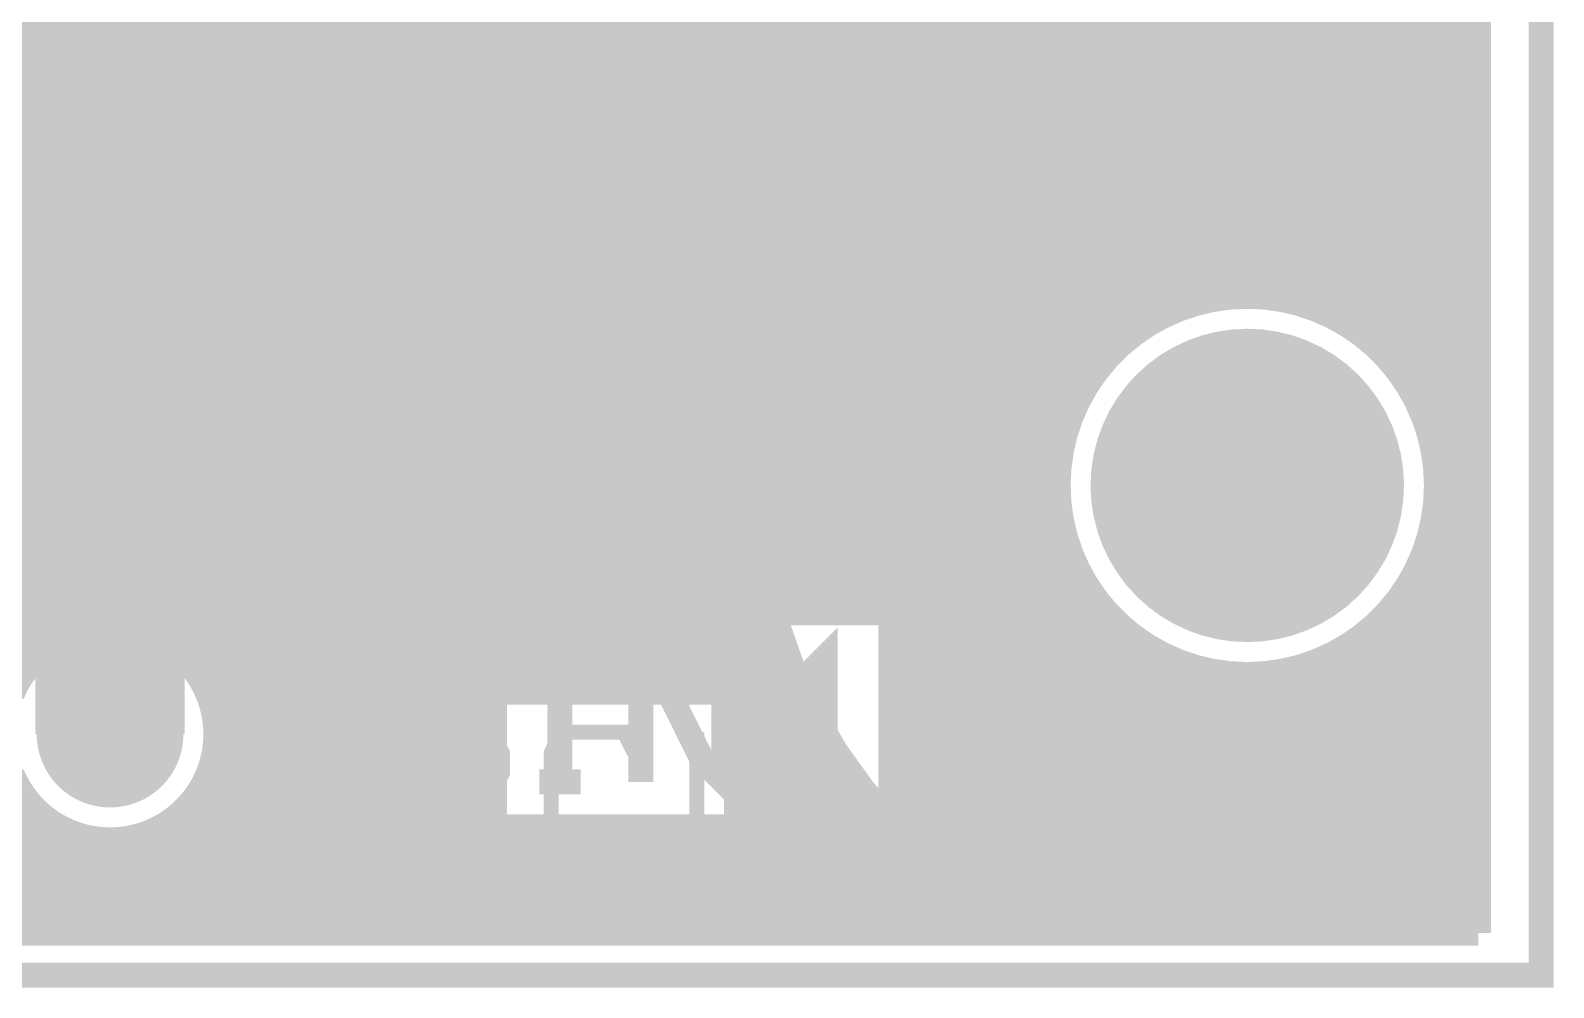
# Model space of a CAD drawing. Extents: x -3 to 92, y -53 to 125.
# Drawn here: x 71.58 to 87.13, y -5.13 to 4.65 of the extents above; entities that cross this region are included whole.
import ezdxf

# ---------------------------------------------------------------- set-up
doc = ezdxf.new("R2010")
doc.units = 0
doc.header["$MEASUREMENT"] = 0
doc.layers.get('0').update_dxf_attribs({"linetype": 'CONTINUOUS'})
for name, color, linetype in [('23-325-0_AST', 7, 'CONTINUOUS'), ('23-325-0_BOT', 7, 'CONTINUOUS'), ('23-325-0_DRD', 2, 'CONTINUOUS'), ('23-325-0_IN1', 4, 'CONTINUOUS'), ('23-325-0_IN2', 3, 'CONTINUOUS'), ('23-325-0_SMB', 5, 'CONTINUOUS'), ('23-325-0_SMT', 10, 'CONTINUOUS'), ('23-325-0_SPT', 14, 'CONTINUOUS'), ('23-325-0_SST', 9, 'CONTINUOUS'), ('23-325-0_TOP', 12, 'CONTINUOUS'), ('THRUHOLE_NPT', 13, 'CONTINUOUS'), ('THRUHOLE_TAP', 8, 'CONTINUOUS')]:
    doc.layers.add(name, color=color, linetype=linetype)

# ---------------------------------------------------------------- blocks, each defined once
blk = doc.blocks.new('ROUND_1')
at = {"const_width": 1.6002}
blk.add_lwpolyline([(-0.8001, 0, 1), (0.8001, 0, 1)], format="xyb", close=True, dxfattribs=at)
blk = doc.blocks.new('ROUND_22')
at = {"const_width": 0.7493}
blk.add_lwpolyline([(-0.37465, 0, 1), (0.37465, 0, 1)], format="xyb", close=True, dxfattribs=at)
blk = doc.blocks.new('RECTANGLE_20')
blk.add_solid([(1.905, 2.1209), (1.905, -2.1209), (-1.905, 2.1209), (-1.905, -2.1209)])
blk = doc.blocks.new('ROUND_87')
at = {"const_width": 0.40005}
blk.add_lwpolyline([(-0.200024, 0, 1), (0.200024, 0, 1)], format="xyb", close=True, dxfattribs=at)

msp = doc.modelspace()

# ---------------------------------------------------------------- linework, layer by layer
at = {"layer": '23-325-0_AST'}
for points, const_width in [([(87.00008, -5.00126), (87.00008, 124.99848), (-2.99974, 124.99848), (-2.99974, -5.00126), (87.00008, -5.00126)], 0.254), ([(75.565, 0.762), (75.565, 11.938), (70.485, 11.938), (70.485, 0.762), (75.565, 0.762)], 0.254), ([(62.48908, -4.23926), (62.39002, -4.23926), (62.39002, 0.25908), (74.38898, 0.25908), (74.38898, -4.23926), (62.48908, -4.23926)], 0.20066), ([(76.02728, -1.08458), (76.02728, -0.06858), (75.9079, -0.23876)], 0.1524), ([(75.01128, -0.74676), (75.01128, -0.91694), (75.0697, -1.08458), (75.30592, -1.08458), (75.36688, -0.91694), (75.36688, -0.06858)], 0.1524), ([(75.4253, -0.06858), (75.18908, -0.06858)], 0.1524), ([(62.98946, -3.73888), (62.8904, -3.73888), (62.8904, -0.23876), (73.8886, -0.23876), (73.8886, -3.73888), (62.98946, -3.73888)], 0.20066), ([(76.14412, -1.08458), (75.9079, -1.08458)], 0.1524), ([(71.79056, -3.73888), (71.79056, -4.23926)], 0.20066), ([(72.98944, -3.73888), (71.79056, -3.73888)], 0.20066), ([(71.9582, -3.73888), (71.9582, -4.23926)], 0.20066), ([(72.13854, -3.73888), (72.13854, -4.23926)], 0.20066), ([(72.31634, -3.73888), (72.31634, -4.23926)], 0.20066), ([(72.49668, -3.73888), (72.49668, -4.23926)], 0.20066), ([(72.67702, -3.73888), (72.67702, -4.23926)], 0.20066), ([(72.85736, -3.73888), (72.85736, -4.23926)], 0.20066), ([(72.98944, -3.73888), (72.98944, -4.23926)], 0.20066), ([(72.98944, -3.89128), (71.79056, -3.89128)], 0.20066), ([(72.98944, -4.07162), (71.79056, -4.07162)], 0.20066), ([(72.98944, -4.23926), (71.79056, -4.23926)], 0.20066)]:
    msp.add_lwpolyline(points, dxfattribs=dict(at, const_width=const_width))
at = {"layer": '23-325-0_BOT'}
for points, const_width in [([(86.233, 68.84162), (86.233, 4.47548)], 0.254), ([(86.0806, 68.6943), (86.0806, 4.5466)], 0.254), ([(85.6234, 68.5927), (85.6234, 4.72948)], 0.254), ([(85.852, 68.59778), (85.852, 4.64566)], 0.254), ([(81.7372, 30.1498), (81.7372, 4.46024)], 0.254), ([(81.9658, 30.1498), (81.9658, 4.56946)], 0.254), ([(82.1944, 30.1498), (82.1944, 4.66344)], 0.254), ([(82.423, 30.1498), (82.423, 4.74472)], 0.254), ([(71.6788, 16.38808), (71.6788, 2.73812)], 0.254), ([(73.279, 16.39824), (73.279, 4.33832)], 0.254), ([(71.9074, 16.2814), (71.9074, 2.96672)], 0.254), ([(72.136, 16.21536), (72.136, 3.19532)], 0.254), ([(72.8218, 16.2179), (72.8218, 3.88112)], 0.254), ([(73.0504, 16.28902), (73.0504, 4.10972)], 0.254), ([(72.3646, 16.18234), (72.3646, 3.42392)], 0.254), ([(72.5932, 16.18488), (72.5932, 3.65252)], 0.254), ([(70.39102, -2.54), (70.39102, -0.09398), (79.96936, 9.48436), (79.96936, 15.28064)], 1.524), ([(81.5086, 14.83868), (81.5086, 4.33578)], 0.254), ([(73.5076, 14.6304), (73.5076, 4.56692)], 0.254), ([(81.28, 14.36116), (81.28, 4.19608)], 0.254), ([(78.87716, 9.93648), (69.62394, 0.68326)], 0.254), ([(81.0514, 9.32942), (81.0514, 4.0386)], 0.254), ([(80.8228, 8.8011), (80.8228, 3.86334)], 0.254), ([(80.7339, 8.70458), (71.48322, -0.5461)], 0.254), ([(80.5942, 8.56488), (80.5942, 3.66268)], 0.254), ([(80.3656, 8.33628), (80.3656, 3.43662)], 0.254), ([(80.137, 8.10768), (80.137, 3.17754)], 0.254), ([(79.9084, 7.87908), (79.9084, 2.87528)], 0.254), ([(79.6798, 7.65048), (79.6798, 2.51968)], 0.254), ([(79.4512, 7.42188), (79.4512, 2.08026)], 0.254), ([(79.2226, 7.19328), (79.2226, 1.48082)], 0.254), ([(78.994, 6.96468), (78.994, -4.572)], 0.254), ([(78.7654, 6.73608), (78.7654, -2.11328)], 0.254), ([(78.5368, 6.50748), (78.5368, -2.11328)], 0.254), ([(78.3082, 6.27888), (78.3082, -2.11328)], 0.254), ([(78.0796, 6.05028), (78.0796, -2.11328)], 0.254), ([(77.851, 5.82168), (77.851, -2.11328)], 0.254), ([(77.6224, 5.59308), (77.6224, -2.11328)], 0.254), ([(77.3938, 5.36448), (77.3938, -2.11328)], 0.254), ([(77.1652, 5.13588), (77.1652, -2.11328)], 0.254), ([(76.9366, 4.90728), (76.9366, -2.11328)], 0.254), ([(73.51268, 4.572), (69.19722, 4.572)], 0.254), ([(81.97088, 4.572), (76.60132, 4.572)], 0.254), ([(76.708, 4.67868), (76.708, -2.11328)], 0.254), ([(86.233, 4.572), (86.02726, 4.572)], 0.254), ([(76.4794, 4.45008), (76.4794, -2.11328)], 0.254), ([(73.28408, 4.3434), (69.2023, 4.3434)], 0.254), ([(81.51876, 4.3434), (76.37272, 4.3434)], 0.254), ([(73.05548, 4.1148), (69.11594, 4.1148)], 0.254), ([(81.15554, 4.1148), (76.14412, 4.1148)], 0.254), ([(76.2508, 4.22148), (76.2508, -2.11328)], 0.254), ([(76.0222, 3.99288), (76.0222, -2.11328)], 0.254), ([(72.82688, 3.8862), (68.86956, 3.8862)], 0.254), ([(75.7936, 3.76428), (75.7936, -2.11328)], 0.254), ([(80.85074, 3.8862), (75.91552, 3.8862)], 0.254), ([(72.59828, 3.6576), (42.037, 3.6576)], 0.254), ([(80.58912, 3.6576), (75.68692, 3.6576)], 0.254), ([(75.565, 3.53568), (75.565, -2.11328)], 0.254), ([(72.36968, 3.429), (42.037, 3.429)], 0.254), ([(75.3364, 3.30708), (75.3364, -2.11328)], 0.254), ([(80.35798, 3.429), (75.45832, 3.429)], 0.254), ([(72.14108, 3.2004), (42.037, 3.2004)], 0.254), ([(80.15478, 3.2004), (75.22972, 3.2004)], 0.254), ([(75.1078, 3.07848), (75.1078, -2.11328)], 0.254), ([(71.91248, 2.9718), (42.037, 2.9718)], 0.254), ([(74.8792, 2.84988), (74.8792, -2.11328)], 0.254), ([(79.97698, 2.9718), (75.00112, 2.9718)], 0.254), ([(71.68388, 2.7432), (42.037, 2.7432)], 0.254), ([(79.81696, 2.7432), (74.77252, 2.7432)], 0.254), ([(74.6506, 2.62128), (74.6506, -2.11328)], 0.254), ([(71.45528, 2.5146), (42.037, 2.5146)], 0.254), ([(74.422, 2.39268), (74.422, -2.11328)], 0.254), ([(79.67472, 2.5146), (74.54392, 2.5146)], 0.254), ([(79.55026, 2.286), (74.31532, 2.286)], 0.254), ([(79.44104, 2.0574), (74.08672, 2.0574)], 0.254), ([(74.1934, 2.16408), (74.1934, -4.572)], 0.254), ([(73.9648, 1.93548), (73.9648, -4.572)], 0.254), ([(79.34452, 1.8288), (73.85812, 1.8288)], 0.254), ([(79.2607, 1.6002), (73.62952, 1.6002)], 0.254), ([(73.7362, 1.70688), (73.7362, -4.572)], 0.254), ([(73.5076, 1.47828), (73.5076, -4.572)], 0.254), ([(79.18958, 1.3716), (73.40092, 1.3716)], 0.254), ([(79.13116, 1.143), (73.17232, 1.143)], 0.254), ([(73.279, 1.24968), (73.279, -1.92786)], 0.254), ([(73.0504, 1.02108), (73.0504, -1.68656)], 0.254), ([(79.0829, 0.9144), (72.94372, 0.9144)], 0.254), ([(79.0448, 0.6858), (72.71512, 0.6858)], 0.254), ([(72.8218, 0.79248), (72.8218, -1.5494)], 0.254), ([(72.5932, 0.56388), (72.5932, -1.47828)], 0.254), ([(79.0194, 0.4572), (72.48652, 0.4572)], 0.254), ([(79.00416, 0.2286), (72.25792, 0.2286)], 0.254), ([(72.3646, 0.33528), (72.3646, -1.4605)], 0.254), ([(72.136, 0.10668), (72.136, -1.49098)], 0.254), ([(71.9074, -0.12192), (71.9074, -1.5748)], 0.254), ([(78.99654, 0), (72.02932, 0)], 0.254), ([(79.00416, -0.2286), (71.80072, -0.2286)], 0.254), ([(71.6788, -0.35052), (71.6788, -1.7272)], 0.254), ([(71.48322, -0.5461), (71.48322, -1.9558)], 0.254), ([(79.0194, -0.4572), (71.57212, -0.4572)], 0.254), ([(79.0448, -0.6858), (71.48322, -0.6858)], 0.254), ([(79.0829, -0.9144), (71.48322, -0.9144)], 0.254), ([(79.13116, -1.143), (71.48322, -1.143)], 0.254), ([(79.18958, -1.3716), (71.48322, -1.3716)], 0.254), ([(79.2226, -1.48082), (79.2226, -4.572)], 0.254), ([(71.85914, -1.6002), (71.48322, -1.6002)], 0.254), ([(79.2607, -1.6002), (72.92086, -1.6002)], 0.254), ([(71.5772, -1.8288), (71.48322, -1.8288)], 0.254), ([(79.34452, -1.8288), (73.2028, -1.8288)], 0.254), ([(79.44104, -2.0574), (73.3552, -2.0574)], 0.254), ([(78.78572, -2.11328), (74.3077, -2.11328), (74.3077, -4.19608)], 0.254), ([(78.78572, -2.11328), (78.78572, -4.19608)], 0.254), ([(79.4512, -2.08026), (79.4512, -4.572)], 0.254), ([(74.3077, -2.286), (73.43902, -2.286)], 0.254), ([(79.55026, -2.286), (78.78572, -2.286)], 0.254), ([(74.3077, -2.5146), (73.4695, -2.5146)], 0.254), ([(75.54722, -2.7305), (75.6539, -2.51968), (76.2889, -2.51968), (76.39558, -2.7305), (76.39558, -2.94132), (76.2889, -3.15468), (75.6539, -3.15468), (75.54722, -3.3655), (75.54722, -3.57632), (75.6539, -3.78968), (76.2889, -3.78968), (76.39558, -3.57632)], 0.1524), ([(77.64018, -3.78968), (78.37932, -3.78968), (78.37932, -2.51968)], 0.1524), ([(79.67472, -2.5146), (78.78572, -2.5146)], 0.254), ([(79.6798, -2.51968), (79.6798, -4.572)], 0.254), ([(74.3077, -2.7432), (73.44918, -2.7432)], 0.254), ([(79.81696, -2.7432), (78.78572, -2.7432)], 0.254), ([(79.9084, -2.87528), (79.9084, -4.572)], 0.254), ([(74.3077, -2.9718), (73.37806, -2.9718)], 0.254), ([(79.97698, -2.9718), (78.78572, -2.9718)], 0.254), ([(71.53656, -3.2004), (71.2597, -3.2004)], 0.254), ([(74.3077, -3.2004), (73.24344, -3.2004)], 0.254), ([(73.279, -3.15214), (73.279, -4.572)], 0.254), ([(80.15478, -3.2004), (78.78572, -3.2004)], 0.254), ([(80.137, -3.17754), (80.137, -4.572)], 0.254), ([(71.6788, -3.3528), (71.6788, -4.572)], 0.254), ([(71.77786, -3.429), (71.02348, -3.429)], 0.254), ([(71.9074, -3.5052), (71.9074, -4.572)], 0.254), ([(72.8218, -3.52806), (72.8218, -4.572)], 0.254), ([(74.3077, -3.429), (73.00214, -3.429)], 0.254), ([(73.0504, -3.39344), (73.0504, -4.572)], 0.254), ([(80.35798, -3.429), (78.78572, -3.429)], 0.254), ([(80.3656, -3.43662), (80.3656, -4.572)], 0.254), ([(74.3077, -3.6576), (42.037, -3.6576)], 0.254), ([(72.136, -3.58902), (72.136, -4.572)], 0.254), ([(72.3646, -3.6195), (72.3646, -4.572)], 0.254), ([(72.5932, -3.59918), (72.5932, -4.572)], 0.254), ([(74.92492, -3.78968), (74.7141, -3.78968), (74.7141, -3.57632), (74.92492, -3.57632), (74.92492, -3.78968)], 0.1524), ([(77.01788, -3.78968), (76.80452, -3.78968), (76.80452, -3.57632), (77.01788, -3.57632), (77.01788, -3.78968)], 0.1524), ([(80.58912, -3.6576), (78.78572, -3.6576)], 0.254), ([(80.5942, -3.66268), (80.5942, -4.572)], 0.254), ([(74.3077, -3.8862), (42.037, -3.8862)], 0.254), ([(80.85074, -3.8862), (78.78572, -3.8862)], 0.254), ([(80.8228, -3.86334), (80.8228, -4.572)], 0.254), ([(74.3077, -4.1148), (42.037, -4.1148)], 0.254), ([(81.15554, -4.1148), (78.78572, -4.1148)], 0.254), ([(81.0514, -4.0386), (81.0514, -4.572)], 0.254), ([(78.78572, -4.19608), (74.3077, -4.19608)], 0.254), ([(74.422, -4.19608), (74.422, -4.572)], 0.254), ([(74.6506, -4.19608), (74.6506, -4.572)], 0.254), ([(74.8792, -4.19608), (74.8792, -4.572)], 0.254), ([(75.1078, -4.19608), (75.1078, -4.572)], 0.254), ([(75.3364, -4.19608), (75.3364, -4.572)], 0.254), ([(75.565, -4.19608), (75.565, -4.572)], 0.254), ([(75.7936, -4.19608), (75.7936, -4.572)], 0.254), ([(76.0222, -4.19608), (76.0222, -4.572)], 0.254), ([(76.2508, -4.19608), (76.2508, -4.572)], 0.254), ([(76.4794, -4.19608), (76.4794, -4.572)], 0.254), ([(76.708, -4.19608), (76.708, -4.572)], 0.254), ([(76.9366, -4.19608), (76.9366, -4.572)], 0.254), ([(77.1652, -4.19608), (77.1652, -4.572)], 0.254), ([(77.3938, -4.19608), (77.3938, -4.572)], 0.254), ([(77.6224, -4.19608), (77.6224, -4.572)], 0.254), ([(77.851, -4.19608), (77.851, -4.572)], 0.254), ([(78.0796, -4.19608), (78.0796, -4.572)], 0.254), ([(78.3082, -4.19608), (78.3082, -4.572)], 0.254), ([(78.5368, -4.19608), (78.5368, -4.572)], 0.254), ([(78.7654, -4.19608), (78.7654, -4.572)], 0.254), ([(81.28, -4.19608), (81.28, -4.572)], 0.254), ([(81.51876, -4.3434), (42.037, -4.3434)], 0.254), ([(81.5086, -4.33578), (81.5086, -4.572)], 0.254), ([(81.7372, -4.46024), (81.7372, -4.572)], 0.254), ([(81.97088, -4.572), (42.037, -4.572)], 0.254)]:
    msp.add_lwpolyline(points, dxfattribs=dict(at, const_width=const_width))
at = {"layer": '23-325-0_BOT', "const_width": 0.254}
for points in [[(84.00034, 5.00126, 0.4142136), (78.99908, 0)], [(86.233, 4.47548, 0.1162036), (84.00034, 5.00147)], [(78.99654, 0, 0.2965179), (81.97088, -4.572)], [(72.39, -1.4605, 0.2549342), (71.48252, -1.95535)], [(73.4695, -2.54, 0.4142136), (72.39, -1.4605)], [(72.39, -3.6195, 0.4142136), (73.4695, -2.54)], [(71.39686, -2.96418, 0.3003582), (72.39, -3.6195)]]:
    msp.add_lwpolyline(points, format="xyb", dxfattribs=at)
at = {"layer": '23-325-0_DRD', "const_width": 0.254}
for points in [[(87.00008, -5.00126), (87.00008, 124.99848), (-2.99974, 124.99848), (-2.99974, -5.00126), (87.00008, -5.00126)], [(84.00034, 0.381), (83.36534, -0.254)], [(84.63534, -0.254), (84.00034, 0.381)], [(83.36534, -0.254), (84.63534, -0.254)], [(72.39, -1.905), (71.755, -2.54)], [(73.025, -2.54), (72.39, -1.905)], [(71.755, -2.54), (72.39, -3.175)], [(72.39, -3.175), (73.025, -2.54)]]:
    msp.add_lwpolyline(points, dxfattribs=at)
at = {"layer": '23-325-0_IN1', "const_width": 0.254}
for points in [[(86.36, 124.46), (86.36, -4.572)], [(84.9122, 89.43848), (84.9122, 1.7018)], [(84.6836, 78.57998), (84.6836, 1.80594)], [(84.455, 78.23708), (84.455, 1.87452)], [(85.1408, 68.97878), (85.1408, 1.55702)], [(86.2838, 68.9229), (86.2838, -4.572)], [(85.3694, 68.6943), (85.3694, 1.3589)], [(86.0552, 68.67906), (86.0552, -4.572)], [(85.598, 68.59778), (85.598, 1.08204)], [(85.8266, 68.5927), (85.8266, 0.6223)], [(81.9404, 41.74998), (81.9404, -4.572)], [(83.0834, 41.57472), (83.0834, 1.69926)], [(82.169, 41.40708), (82.169, 0.61214)], [(82.3976, 41.29786), (82.3976, 1.07696)], [(82.6262, 41.28516), (82.6262, 1.35636)], [(82.8548, 41.35882), (82.8548, 1.55448)], [(81.7118, 32.56026), (81.7118, -4.572)], [(83.312, 32.64662), (83.312, 1.8034)], [(84.2264, 32.5374), (84.2264, 1.9177)], [(83.5406, 32.45612), (83.5406, 1.87452)], [(83.7692, 32.39262), (83.7692, 1.91516)], [(83.9978, 32.41548), (83.9978, 1.9304)], [(71.6534, 16.40332), (71.6534, -1.75006)], [(73.2536, 16.38554), (73.2536, -1.8923)], [(76.6826, 16.38554), (76.6826, -1.30048)], [(78.2828, 16.40078), (78.2828, -1.30048)], [(71.882, 16.29156), (71.882, -1.5875)], [(72.1106, 16.22044), (72.1106, -1.49606)], [(72.7964, 16.21282), (72.7964, -1.53924)], [(73.025, 16.27886), (73.025, -1.66624)], [(76.9112, 16.27886), (76.9112, -1.30048)], [(77.1398, 16.21282), (77.1398, -1.30048)], [(77.8256, 16.22044), (77.8256, -1.30048)], [(78.0542, 16.28902), (78.0542, -1.30048)], [(72.3392, 16.18488), (72.3392, -1.4605)], [(72.5678, 16.18234), (72.5678, -1.47574)], [(77.3684, 16.18234), (77.3684, -1.30048)], [(77.597, 16.18488), (77.597, -1.30048)], [(73.4822, 14.68882), (73.4822, -4.572)], [(76.454, 14.6812), (76.454, -1.30048)], [(81.4832, 14.7574), (81.4832, -4.572)], [(78.5114, 14.62278), (78.5114, -1.30048)], [(73.7108, 14.29258), (73.7108, -4.572)], [(76.2254, 14.2875), (76.2254, -4.572)], [(78.74, 14.25702), (78.74, -1.30048)], [(81.2546, 14.3256), (81.2546, -4.572)], [(73.9394, 14.05382), (73.9394, -4.572)], [(75.9968, 14.05128), (75.9968, -4.572)], [(78.9686, 14.03096), (78.9686, -1.30048)], [(81.026, 14.07668), (81.026, -4.572)], [(74.168, 13.8938), (74.168, -4.572)], [(75.7682, 13.8938), (75.7682, -4.572)], [(79.1972, 13.87856), (79.1972, -1.30048)], [(80.7974, 13.90904), (80.7974, -4.572)], [(74.3966, 13.78458), (74.3966, -4.572)], [(74.6252, 13.716), (74.6252, -4.572)], [(75.311, 13.716), (75.311, -4.572)], [(75.5396, 13.78458), (75.5396, -4.572)], [(79.4258, 13.77442), (79.4258, -1.30048)], [(80.3402, 13.72362), (80.3402, -1.30048)], [(80.5688, 13.79474), (80.5688, -4.572)], [(74.8538, 13.68298), (74.8538, -4.572)], [(75.0824, 13.68298), (75.0824, -4.572)], [(79.6544, 13.71092), (79.6544, -1.30048)], [(79.883, 13.68044), (79.883, -1.30048)], [(80.1116, 13.68552), (80.1116, -1.30048)], [(86.36, 4.572), (36.89096, 4.572)], [(86.36, 4.3434), (36.89096, 4.3434)], [(86.36, 4.1148), (36.89096, 4.1148)], [(86.36, 3.8862), (36.89096, 3.8862)], [(86.36, 3.6576), (36.89096, 3.6576)], [(86.36, 3.429), (36.89096, 3.429)], [(86.36, 3.2004), (36.89096, 3.2004)], [(86.36, 2.9718), (36.38042, 2.9718)], [(86.36, 2.7432), (36.6141, 2.7432)], [(86.36, 2.5146), (36.75888, 2.5146)], [(86.36, 2.286), (36.85032, 2.286)], [(86.36, 2.0574), (36.89604, 2.0574)], [(83.38058, 1.8288), (36.90366, 1.8288)], [(86.36, 1.8288), (84.61756, 1.8288)], [(82.9183, 1.6002), (36.87064, 1.6002)], [(86.36, 1.6002), (85.07984, 1.6002)], [(82.64144, 1.3716), (36.79444, 1.3716)], [(86.36, 1.3716), (85.3567, 1.3716)], [(82.44332, 1.143), (36.66998, 1.143)], [(86.36, 1.143), (85.55482, 1.143)], [(82.29854, 0.9144), (36.47186, 0.9144)], [(86.36, 0.9144), (85.6996, 0.9144)], [(82.1944, 0.6858), (36.1315, 0.6858)], [(86.36, 0.6858), (85.80374, 0.6858)], [(82.12328, 0.4572), (36.3474, 0.4572)], [(86.36, 0.4572), (85.87486, 0.4572)], [(82.08264, 0.2286), (36.59124, 0.2286)], [(86.36, 0.2286), (85.9155, 0.2286)], [(82.06994, 0), (36.74618, 0)], [(86.36, 0), (85.93074, 0)], [(82.08264, -0.2286), (36.8427, -0.2286)], [(86.36, -0.2286), (85.9155, -0.2286)], [(82.12328, -0.4572), (36.8935, -0.4572)], [(86.36, -0.4572), (85.87486, -0.4572)], [(82.1944, -0.6858), (36.90366, -0.6858)], [(82.169, -0.61214), (82.169, -4.572)], [(86.36, -0.6858), (85.80374, -0.6858)], [(85.8266, -0.6223), (85.8266, -4.572)], [(82.29854, -0.9144), (36.87572, -0.9144)], [(86.36, -0.9144), (85.6996, -0.9144)], [(82.44332, -1.143), (36.80714, -1.143)], [(82.3976, -1.07696), (82.3976, -4.572)], [(86.36, -1.143), (85.55482, -1.143)], [(85.598, -1.08204), (85.598, -4.572)], [(80.36052, -1.30048), (76.3143, -1.30048), (76.3143, -3.48488)], [(80.36052, -1.30048), (80.36052, -3.48488)], [(82.6262, -1.35636), (82.6262, -4.572)], [(85.3694, -1.3589), (85.3694, -4.572)], [(76.3143, -1.3716), (36.68522, -1.3716)], [(82.64144, -1.3716), (80.36052, -1.3716)], [(86.36, -1.3716), (85.3567, -1.3716)], [(71.85914, -1.6002), (70.92188, -1.6002)], [(76.3143, -1.6002), (72.92086, -1.6002)], [(78.65618, -1.75768), (78.65618, -3.02768), (78.44282, -2.81432), (78.02118, -1.9685), (77.80782, -1.75768), (77.80782, -3.02768)], [(79.6925, -3.02768), (79.6925, -1.75768), (79.48168, -1.9685)], [(82.9183, -1.6002), (80.36052, -1.6002)], [(82.8548, -1.55448), (82.8548, -4.572)], [(86.36, -1.6002), (85.07984, -1.6002)], [(85.1408, -1.55702), (85.1408, -4.572)], [(71.5772, -1.8288), (71.20128, -1.8288)], [(76.3143, -1.8288), (73.2028, -1.8288)], [(77.19568, -1.75768), (76.7715, -1.75768)], [(76.98232, -3.02768), (76.98232, -1.75768)], [(83.38058, -1.8288), (80.36052, -1.8288)], [(83.0834, -1.69926), (83.0834, -4.572)], [(83.312, -1.8034), (83.312, -4.572)], [(86.36, -1.8288), (84.61756, -1.8288)], [(84.6836, -1.80594), (84.6836, -4.572)], [(84.9122, -1.7018), (84.9122, -4.572)], [(83.5406, -1.87452), (83.5406, -4.572)], [(83.7692, -1.91516), (83.7692, -4.572)], [(83.9978, -1.9304), (83.9978, -4.572)], [(84.2264, -1.9177), (84.2264, -4.572)], [(84.455, -1.87452), (84.455, -4.572)], [(76.3143, -2.0574), (73.3552, -2.0574)], [(86.36, -2.0574), (80.36052, -2.0574)], [(76.3143, -2.286), (73.43902, -2.286)], [(86.36, -2.286), (80.36052, -2.286)], [(76.3143, -2.5146), (73.4695, -2.5146)], [(86.36, -2.5146), (80.36052, -2.5146)], [(76.3143, -2.7432), (73.44918, -2.7432)], [(86.36, -2.7432), (80.36052, -2.7432)], [(76.3143, -2.9718), (73.37806, -2.9718)], [(77.19568, -3.02768), (76.7715, -3.02768)], [(79.90332, -3.02768), (79.48168, -3.02768)], [(86.36, -2.9718), (80.36052, -2.9718)], [(71.53656, -3.2004), (71.24446, -3.2004)], [(76.3143, -3.2004), (73.24344, -3.2004)], [(73.2536, -3.1877), (73.2536, -4.572)], [(86.36, -3.2004), (80.36052, -3.2004)], [(71.6534, -3.32994), (71.6534, -4.572)], [(71.77786, -3.429), (71.00316, -3.429)], [(71.882, -3.4925), (71.882, -4.572)], [(72.7964, -3.54076), (72.7964, -4.572)], [(76.3143, -3.429), (73.00214, -3.429)], [(73.025, -3.41376), (73.025, -4.572)], [(80.36052, -3.48488), (76.3143, -3.48488)], [(76.454, -3.48488), (76.454, -4.572)], [(76.6826, -3.48488), (76.6826, -4.572)], [(76.9112, -3.48488), (76.9112, -4.572)], [(77.1398, -3.48488), (77.1398, -4.572)], [(77.3684, -3.48488), (77.3684, -4.572)], [(77.597, -3.48488), (77.597, -4.572)], [(77.8256, -3.48488), (77.8256, -4.572)], [(78.0542, -3.48488), (78.0542, -4.572)], [(78.2828, -3.48488), (78.2828, -4.572)], [(78.5114, -3.48488), (78.5114, -4.572)], [(78.74, -3.48488), (78.74, -4.572)], [(78.9686, -3.48488), (78.9686, -4.572)], [(79.1972, -3.48488), (79.1972, -4.572)], [(79.4258, -3.48488), (79.4258, -4.572)], [(79.6544, -3.48488), (79.6544, -4.572)], [(79.883, -3.48488), (79.883, -4.572)], [(80.1116, -3.48488), (80.1116, -4.572)], [(80.3402, -3.48488), (80.3402, -4.572)], [(86.36, -3.429), (80.36052, -3.429)], [(86.36, -3.6576), (-2.413, -3.6576)], [(72.1106, -3.5814), (72.1106, -4.572)], [(72.3392, -3.61696), (72.3392, -4.572)], [(72.5678, -3.60426), (72.5678, -4.572)], [(86.36, -3.8862), (-2.413, -3.8862)], [(86.36, -4.1148), (-2.413, -4.1148)], [(86.36, -4.3434), (-2.413, -4.3434)], [(86.36, -4.572), (-2.413, -4.572)]]:
    msp.add_lwpolyline(points, dxfattribs=at)
for points in [[(84.00034, 1.9304, 0.4142136), (82.06994, 0)], [(85.93074, 0, 0.4142136), (84.00034, 1.9304)], [(82.06994, 0, 0.4142136), (84.00034, -1.9304)], [(84.00034, -1.9304, 0.4142136), (85.93074, 0)], [(72.39, -1.4605, 0.3052457), (71.38924, -2.1336)], [(73.4695, -2.54, 0.4142136), (72.39, -1.4605)], [(72.39, -3.6195, 0.4142136), (73.4695, -2.54)], [(71.38924, -2.9464, 0.3052455), (72.39, -3.6195)]]:
    msp.add_lwpolyline(points, format="xyb", dxfattribs=at)
at = {"layer": '23-325-0_SST'}
for points, const_width in [([(75.565, 0.762), (70.485, 0.762), (70.485, 11.938), (75.565, 11.938), (75.565, 0.762)], 0.254), ([(62.48908, -4.23926), (74.38898, -4.23926), (74.38898, 0.25908), (62.39002, 0.25908), (62.39002, -4.23926), (62.48908, -4.23926)], 0.20066), ([(75.90028, -0.83058), (75.90028, 0.18288), (75.7809, 0.01524)], 0.1524), ([(74.88428, -0.49276), (74.88428, -0.66294), (74.9427, -0.83058), (75.17892, -0.83058), (75.23988, -0.66294), (75.23988, 0.18288)], 0.1524), ([(75.2983, 0.18288), (75.06208, 0.18288)], 0.1524), ([(62.98946, -3.73888), (73.8886, -3.73888), (73.8886, -0.23876), (62.8904, -0.23876), (62.8904, -3.73888), (62.98946, -3.73888)], 0.20066), ([(76.01712, -0.83058), (75.7809, -0.83058)], 0.1524), ([(75.07732, -3.28168), (75.07732, -2.01168), (74.8665, -2.2225)], 0.254), ([(75.29068, -3.28168), (74.8665, -3.28168)], 0.254), ([(71.79056, -3.73888), (71.79056, -4.23926)], 0.20066), ([(72.98944, -3.73888), (71.79056, -3.73888)], 0.20066), ([(71.9582, -3.73888), (71.9582, -4.23926)], 0.20066), ([(72.13854, -3.73888), (72.13854, -4.23926)], 0.20066), ([(72.31634, -3.73888), (72.31634, -4.23926)], 0.20066), ([(72.49668, -3.73888), (72.49668, -4.23926)], 0.20066), ([(72.67702, -3.73888), (72.67702, -4.23926)], 0.20066), ([(72.85736, -3.73888), (72.85736, -4.23926)], 0.20066), ([(72.98944, -3.73888), (72.98944, -4.23926)], 0.20066), ([(72.98944, -3.89128), (71.79056, -3.89128)], 0.20066), ([(72.98944, -4.07162), (71.79056, -4.07162)], 0.20066), ([(72.98944, -4.23926), (71.79056, -4.23926)], 0.20066)]:
    msp.add_lwpolyline(points, dxfattribs=dict(at, const_width=const_width))
at = {"layer": '23-325-0_TOP'}
for points, const_width in [([(85.979, 68.63842), (85.979, 4.59232)], 0.254), ([(85.598, 68.59778), (85.598, 4.73964)], 0.254), ([(85.8266, 68.5927), (85.8266, 4.65582)], 0.254), ([(81.7118, 24.84628), (81.7118, 4.44754)], 0.254), ([(81.9404, 24.84628), (81.9404, 4.55676)], 0.254), ([(82.169, 24.84628), (82.169, 4.65328)], 0.254), ([(82.3976, 24.84628), (82.3976, 4.7371)], 0.254), ([(76.6826, 16.38554), (76.6826, -2.11328)], 0.254), ([(78.2828, 16.40078), (78.2828, -2.11328)], 0.254), ([(76.9112, 16.27886), (76.9112, -2.11328)], 0.254), ([(77.1398, 16.21282), (77.1398, -2.11328)], 0.254), ([(77.8256, 16.22044), (77.8256, -2.11328)], 0.254), ([(78.0542, 16.28902), (78.0542, -2.11328)], 0.254), ([(77.3684, 16.18234), (77.3684, -2.11328)], 0.254), ([(77.597, 16.18488), (77.597, -2.11328)], 0.254), ([(76.454, 14.6812), (76.454, -2.11328)], 0.254), ([(81.4832, 14.7574), (81.4832, 4.32308)], 0.254), ([(78.5114, 14.62278), (78.5114, -2.11328)], 0.254), ([(76.2254, 14.2875), (76.2254, -2.11328)], 0.254), ([(78.74, 14.25702), (78.74, -2.11328)], 0.254), ([(81.2546, 14.3256), (81.2546, 4.18084)], 0.254), ([(75.9968, 14.05128), (75.9968, -2.11328)], 0.254), ([(78.9686, 14.03096), (78.9686, -4.572)], 0.254), ([(81.026, 14.07668), (81.026, 4.02082)], 0.254), ([(75.7682, 13.8938), (75.7682, -2.11328)], 0.254), ([(79.1972, 13.87856), (79.1972, 1.397)], 0.254), ([(80.7974, 13.90904), (80.7974, 3.84048)], 0.254), ([(75.311, 13.716), (75.311, -2.11328)], 0.254), ([(75.5396, 13.78458), (75.5396, -2.11328)], 0.254), ([(79.4258, 13.77442), (79.4258, 2.02438)], 0.254), ([(80.3402, 13.72362), (80.3402, 3.40868)], 0.254), ([(80.5688, 13.79474), (80.5688, 3.63982)], 0.254), ([(79.6544, 13.71092), (79.6544, 2.4765)], 0.254), ([(79.883, 13.68044), (79.883, 2.83972)], 0.254), ([(80.1116, 13.68552), (80.1116, 3.14452)], 0.254), ([(75.2602, 5.6134), (75.2602, 0.7112)], 0.254), ([(81.97088, 4.572), (75.2602, 4.572)], 0.254), ([(81.51876, 4.3434), (75.2602, 4.3434)], 0.254), ([(81.15554, 4.1148), (75.2602, 4.1148)], 0.254), ([(73.025, 3.1623), (72.39, 2.5273), (72.39, -2.54)], 1.524), ([(80.85074, 3.8862), (75.2602, 3.8862)], 0.254), ([(80.58912, 3.6576), (75.2602, 3.6576)], 0.254), ([(80.35798, 3.429), (75.2602, 3.429)], 0.254), ([(80.15478, 3.2004), (75.2602, 3.2004)], 0.254), ([(79.97698, 2.9718), (75.2602, 2.9718)], 0.254), ([(79.81696, 2.7432), (75.2602, 2.7432)], 0.254), ([(79.67472, 2.5146), (75.2602, 2.5146)], 0.254), ([(79.55026, 2.286), (75.2602, 2.286)], 0.254), ([(79.44104, 2.0574), (75.2602, 2.0574)], 0.254), ([(79.34452, 1.8288), (75.2602, 1.8288)], 0.254), ([(79.2607, 1.6002), (75.2602, 1.6002)], 0.254), ([(79.18958, 1.3716), (75.2602, 1.3716)], 0.254), ([(79.13116, 1.143), (75.2602, 1.143)], 0.254), ([(79.0829, 0.9144), (75.2602, 0.9144)], 0.254), ([(73.4822, 0.7112), (73.4822, -2.54)], 0.254), ([(75.2602, 0.7112), (73.4822, 0.7112)], 0.254), ([(79.0448, 0.6858), (73.4822, 0.6858)], 0.254), ([(73.7108, 0.7112), (73.7108, -4.572)], 0.254), ([(73.9394, 0.7112), (73.9394, -4.572)], 0.254), ([(74.168, 0.7112), (74.168, -4.572)], 0.254), ([(74.3966, 0.7112), (74.3966, -4.572)], 0.254), ([(74.6252, 0.7112), (74.6252, -2.11328)], 0.254), ([(74.8538, 0.7112), (74.8538, -2.11328)], 0.254), ([(75.0824, 0.7112), (75.0824, -2.11328)], 0.254), ([(79.0194, 0.4572), (73.4822, 0.4572)], 0.254), ([(79.00416, 0.2286), (73.4822, 0.2286)], 0.254), ([(78.99654, 0), (73.4822, 0)], 0.254), ([(79.00416, -0.2286), (73.4822, -0.2286)], 0.254), ([(79.0194, -0.4572), (73.4822, -0.4572)], 0.254), ([(79.0448, -0.6858), (73.4822, -0.6858)], 0.254), ([(79.0829, -0.9144), (73.4822, -0.9144)], 0.254), ([(79.13116, -1.143), (73.4822, -1.143)], 0.254), ([(79.18958, -1.3716), (73.4822, -1.3716)], 0.254), ([(79.1972, -1.397), (79.1972, -4.572)], 0.254), ([(79.2607, -1.6002), (73.4822, -1.6002)], 0.254), ([(79.34452, -1.8288), (73.4822, -1.8288)], 0.254), ([(79.44104, -2.0574), (73.4822, -2.0574)], 0.254), ([(78.9813, -2.11328), (74.50328, -2.11328), (74.50328, -4.19608)], 0.254), ([(78.9813, -2.11328), (78.9813, -4.19608)], 0.254), ([(79.4258, -2.02438), (79.4258, -4.572)], 0.254), ([(74.50328, -2.286), (73.4822, -2.286)], 0.254), ([(79.55026, -2.286), (78.9813, -2.286)], 0.254), ([(74.50328, -2.5146), (73.4822, -2.5146)], 0.254), ([(73.4822, -2.54), (73.4822, -4.572)], 0.254), ([(75.64882, -3.78968), (74.90968, -3.78968), (74.90968, -2.51968)], 0.1524), ([(77.74178, -3.57632), (77.6351, -3.78968), (77.0001, -3.78968), (76.89342, -3.57632), (76.89342, -2.7305), (77.0001, -2.51968), (77.6351, -2.51968), (77.74178, -2.7305)], 0.1524), ([(79.67472, -2.5146), (78.9813, -2.5146)], 0.254), ([(79.6544, -2.4765), (79.6544, -4.572)], 0.254), ([(74.50328, -2.7432), (73.46188, -2.7432)], 0.254), ([(79.81696, -2.7432), (78.9813, -2.7432)], 0.254), ([(79.883, -2.83972), (79.883, -4.572)], 0.254), ([(74.50328, -2.9718), (73.3933, -2.9718)], 0.254), ([(79.97698, -2.9718), (78.9813, -2.9718)], 0.254), ([(71.51878, -3.2004), (71.24446, -3.2004)], 0.254), ([(73.2536, -3.20802), (73.2536, -4.572)], 0.254), ([(74.50328, -3.2004), (73.25868, -3.2004)], 0.254), ([(80.15478, -3.2004), (78.9813, -3.2004)], 0.254), ([(80.1116, -3.14452), (80.1116, -4.572)], 0.254), ([(71.6534, -3.34518), (71.6534, -4.572)], 0.254), ([(71.755, -3.429), (71.00316, -3.429)], 0.254), ([(71.882, -3.5052), (71.882, -4.572)], 0.254), ([(73.025, -3.429), (73.025, -4.572)], 0.254), ([(74.50328, -3.429), (73.025, -3.429)], 0.254), ([(80.35798, -3.429), (78.9813, -3.429)], 0.254), ([(80.3402, -3.40868), (80.3402, -4.572)], 0.254), ([(74.50328, -3.6576), (57.75452, -3.6576)], 0.254), ([(72.1106, -3.59664), (72.1106, -4.572)], 0.254), ([(72.3392, -3.62966), (72.3392, -4.572)], 0.254), ([(72.5678, -3.61696), (72.5678, -4.572)], 0.254), ([(72.7964, -3.55346), (72.7964, -4.572)], 0.254), ([(76.27112, -3.78968), (76.48448, -3.78968), (76.48448, -3.57632), (76.27112, -3.57632), (76.27112, -3.78968)], 0.1524), ([(78.36408, -3.78968), (78.5749, -3.78968), (78.5749, -3.57632), (78.36408, -3.57632), (78.36408, -3.78968)], 0.1524), ([(80.58912, -3.6576), (78.9813, -3.6576)], 0.254), ([(80.5688, -3.63982), (80.5688, -4.572)], 0.254), ([(80.7974, -3.84048), (80.7974, -4.572)], 0.254), ([(74.50328, -3.8862), (57.66562, -3.8862)], 0.254), ([(80.85074, -3.8862), (78.9813, -3.8862)], 0.254), ([(74.50328, -4.1148), (57.47004, -4.1148)], 0.254), ([(81.15554, -4.1148), (78.9813, -4.1148)], 0.254), ([(81.026, -4.02082), (81.026, -4.572)], 0.254), ([(78.9813, -4.19608), (74.50328, -4.19608)], 0.254), ([(74.6252, -4.19608), (74.6252, -4.572)], 0.254), ([(74.8538, -4.19608), (74.8538, -4.572)], 0.254), ([(75.0824, -4.19608), (75.0824, -4.572)], 0.254), ([(75.311, -4.19608), (75.311, -4.572)], 0.254), ([(75.5396, -4.19608), (75.5396, -4.572)], 0.254), ([(75.7682, -4.19608), (75.7682, -4.572)], 0.254), ([(75.9968, -4.19608), (75.9968, -4.572)], 0.254), ([(76.2254, -4.19608), (76.2254, -4.572)], 0.254), ([(76.454, -4.19608), (76.454, -4.572)], 0.254), ([(76.6826, -4.19608), (76.6826, -4.572)], 0.254), ([(76.9112, -4.19608), (76.9112, -4.572)], 0.254), ([(77.1398, -4.19608), (77.1398, -4.572)], 0.254), ([(77.3684, -4.19608), (77.3684, -4.572)], 0.254), ([(77.597, -4.19608), (77.597, -4.572)], 0.254), ([(77.8256, -4.19608), (77.8256, -4.572)], 0.254), ([(78.0542, -4.19608), (78.0542, -4.572)], 0.254), ([(78.2828, -4.19608), (78.2828, -4.572)], 0.254), ([(78.5114, -4.19608), (78.5114, -4.572)], 0.254), ([(78.74, -4.19608), (78.74, -4.572)], 0.254), ([(81.2546, -4.18084), (81.2546, -4.572)], 0.254), ([(81.4832, -4.32308), (81.4832, -4.572)], 0.254), ([(81.51876, -4.3434), (57.24144, -4.3434)], 0.254), ([(81.7118, -4.44754), (81.7118, -4.572)], 0.254), ([(81.97088, -4.572), (57.01284, -4.572)], 0.254)]:
    msp.add_lwpolyline(points, dxfattribs=dict(at, const_width=const_width))
at = {"layer": '23-325-0_TOP', "const_width": 0.254}
for points in [[(84.00034, 5.00126, 0.4142136), (78.99908, 0)], [(85.979, 4.59232, 0.1020587), (84.00034, 5.00045)], [(78.99654, 0, 0.2965179), (81.97088, -4.572)], [(72.39, -3.6322, 0.4142136), (73.4822, -2.54)], [(71.38162, -2.96418, 0.3018501), (72.39, -3.63474)]]:
    msp.add_lwpolyline(points, format="xyb", dxfattribs=at)

# ---------------------------------------------------------------- block references
at = {"layer": '23-325-0_BOT'}
for name, p in [('ROUND_1', (84.00034, 0)), ('ROUND_22', (72.39, -2.54))]:
    msp.add_blockref(name, p, dxfattribs=at)
at = {"layer": '23-325-0_IN1'}
for name, p in [('ROUND_1', (84.00034, 0)), ('ROUND_22', (72.39, -2.54))]:
    msp.add_blockref(name, p, dxfattribs=at)
at = {"layer": '23-325-0_IN2'}
for name, p in [('ROUND_1', (84.00034, 0)), ('ROUND_22', (72.39, -2.54))]:
    msp.add_blockref(name, p, dxfattribs=at)
at = {"layer": '23-325-0_SMB'}
msp.add_blockref('ROUND_22', (72.39, -2.54), dxfattribs=at)
at = {"layer": '23-325-0_SMT'}
for name, p in [('RECTANGLE_20', (73.025, 3.1623)), ('ROUND_22', (72.39, -2.54))]:
    msp.add_blockref(name, p, dxfattribs=at)
at = {"layer": '23-325-0_SPT'}
msp.add_blockref('RECTANGLE_20', (73.025, 3.1623), dxfattribs=at)
at = {"layer": '23-325-0_TOP'}
for name, p in [('RECTANGLE_20', (73.025, 3.1623)), ('ROUND_1', (84.00034, 0)), ('ROUND_22', (72.39, -2.54))]:
    msp.add_blockref(name, p, dxfattribs=at)
at = {"layer": 'THRUHOLE_NPT'}
msp.add_blockref('ROUND_1', (84.00034, 0), dxfattribs=at)
at = {"layer": 'THRUHOLE_TAP'}
msp.add_blockref('ROUND_87', (72.39, -2.54), dxfattribs=at)

doc.saveas('drawing.dxf')
